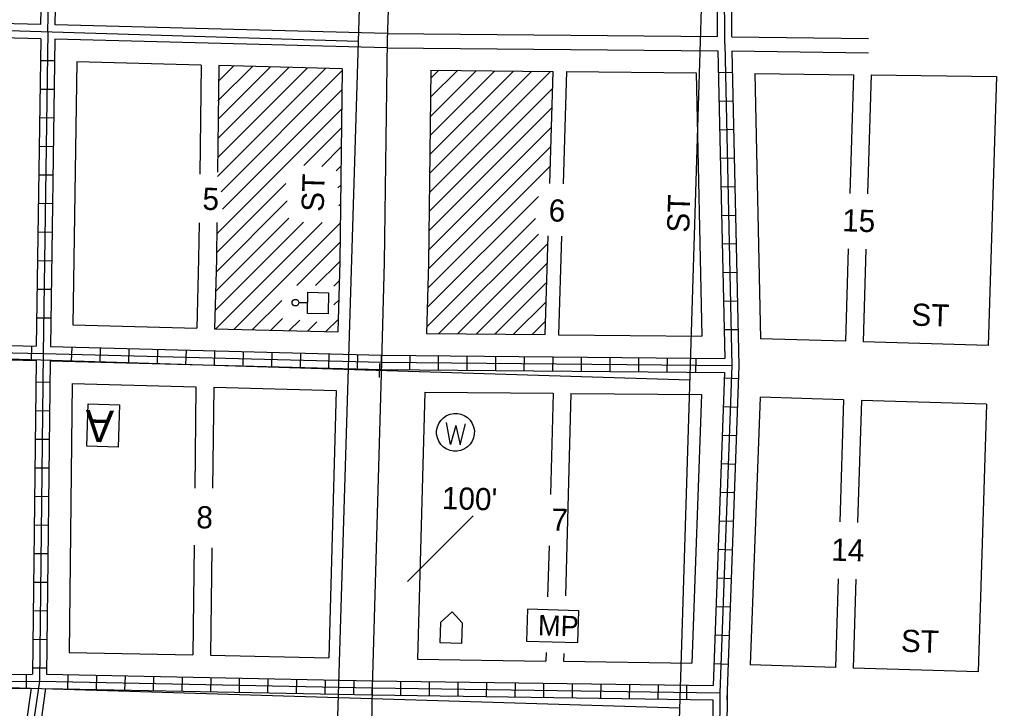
# Model space of a CAD drawing. Extents: x 1013076 to 2320954, y 15675363 to 16353278.
# Drawn here: x 1040882 to 1041983, y 15930321 to 15931098 of the extents above; entities that cross this region are included whole.
import ezdxf

# ---------------------------------------------------------------- set-up
doc = ezdxf.new("R2010")
doc.units = 0
for name, color, linetype in [('L10', 7, 'Continuous'), ('L14', 7, 'Continuous'), ('L17', 7, 'Continuous'), ('L18', 7, 'Continuous'), ('L20', 7, 'Continuous'), ('L23', 7, 'Continuous'), ('L5', 7, 'Continuous'), ('L9', 7, 'Continuous')]:
    doc.layers.add(name, color=color, linetype=linetype)

msp = doc.modelspace()

# ---------------------------------------------------------------- linework, layer by layer
at = {"layer": 'L10'}
for p, q in [((1041206.5, 15930778.2), (1041196.5, 15930778.4)), ((1041367.4, 15930618.7), (1041363.1, 15930643.3)), ((1041373.5, 15930640), (1041367.4, 15930618.7)), ((1041373.5, 15930640), (1041378.3, 15930618.4)), ((1041378.3, 15930618.4), (1041384.5, 15930642.1)), ((1041454.2, 15930432.9), (1041453.1, 15930397))]:
    msp.add_line(p, q, dxfattribs=at)
for points in [[(1041229.7, 15930765.8), (1041206.3, 15930766.3), (1041206.8, 15930790.2), (1041230.2, 15930789.7)], [(1040994.7, 15930663.5), (1040993.3, 15930615.7), (1040957.9, 15930616.8), (1040959.4, 15930664.5)], [(1041356.1, 15930394.9), (1041356.8, 15930418.3), (1041369.6, 15930429.9), (1041380.7, 15930417.6), (1041380, 15930394.2)]]:
    msp.add_lwpolyline(points, close=True, dxfattribs=at)
for points in [[(1041510.9, 15930395.3), (1041510.9, 15930395.3), (1041512, 15930431.1), (1041454.2, 15930432.9)], [(1041453.1, 15930397), (1041510.9, 15930395.3)]]:
    msp.add_lwpolyline(points, dxfattribs=at)
msp.add_circle((1041192.8, 15930778.5), 3.74, dxfattribs=at)
msp.add_ellipse((1041373.2, 15930632.4), major_axis=(10.1, -18.8), ratio=0.99935, dxfattribs=at)
at = {"layer": 'L14'}
for p, q in [((1041105.6, 15931006.2), (1041144.3, 15931044.8)), ((1041105.6, 15930963.7), (1041185.6, 15931043.7)), ((1041105.9, 15930985.2), (1041164.9, 15931044.2)), ((1041106.3, 15931028), (1041123.6, 15931045.3)), ((1041105, 15930920.7), (1041227, 15931042.7)), ((1041105.3, 15930942.2), (1041206.3, 15931043.2)), ((1041109, 15930903.4), (1041245.6, 15931040.1)), ((1041343.8, 15930902.6), (1041480.4, 15931039.2)), ((1041344.1, 15930924.1), (1041459.4, 15931039.4)), ((1041344.4, 15930945.6), (1041438.4, 15931039.6)), ((1041344.7, 15930967), (1041417.4, 15931039.8)), ((1041344.9, 15930988.5), (1041396.4, 15931040)), ((1041345.2, 15931010), (1041375.4, 15931040.2)), ((1041345.5, 15931031.5), (1041354.3, 15931040.4)), ((1041110.8, 15930884), (1041245.3, 15931018.6)), ((1041343.5, 15930881.1), (1041482.8, 15931020.3)), ((1041104.2, 15930856.2), (1041245, 15930997.1)), ((1041343.2, 15930859.6), (1041482.1, 15930998.4)), ((1041202.2, 15930933), (1041244.8, 15930975.6)), ((1041343, 15930838.1), (1041481.4, 15930976.5)), ((1041222.5, 15930932.1), (1041244.5, 15930954.1)), ((1041342.7, 15930816.6), (1041480.7, 15930954.6)), ((1041238.7, 15930927.1), (1041244.2, 15930932.6)), ((1041342, 15930794.7), (1041480.1, 15930932.8)), ((1041103.9, 15930834.7), (1041182.1, 15930913)), ((1041240.8, 15930908), (1041243.9, 15930911.1)), ((1041103.4, 15930813), (1041183.6, 15930893.2)), ((1041241.6, 15930887.5), (1041243.6, 15930889.6)), ((1041341.4, 15930772.9), (1041466.7, 15930898.1)), ((1041102.2, 15930769.4), (1041202, 15930869.1)), ((1041102.8, 15930791.2), (1041185.5, 15930873.9)), ((1041103.2, 15930749.2), (1041223.1, 15930869)), ((1041123.9, 15930748.6), (1041243.3, 15930868.1)), ((1041340.8, 15930751.1), (1041463.2, 15930873.5)), ((1041194.4, 15930797.9), (1041243.1, 15930846.6)), ((1041354.6, 15930743.7), (1041466.7, 15930855.8)), ((1041375.6, 15930743.5), (1041477.4, 15930845.2)), ((1041215.6, 15930797.9), (1041242.8, 15930825.1)), ((1041396.7, 15930743.3), (1041476.7, 15930823.3)), ((1041236.1, 15930797.2), (1041242.2, 15930803.3)), ((1041417.7, 15930743.1), (1041476.1, 15930801.5)), ((1041144.6, 15930748.1), (1041177.6, 15930781.1)), ((1041236.1, 15930776), (1041241.6, 15930781.5)), ((1041438.7, 15930742.9), (1041475.4, 15930779.6)), ((1041165.2, 15930747.5), (1041178.3, 15930760.6)), ((1041185.9, 15930747), (1041197.7, 15930758.8)), ((1041227.2, 15930745.9), (1041241, 15930759.7)), ((1041459.7, 15930742.7), (1041474.7, 15930757.7)), ((1041101.7, 15930749.2), (1041240.6, 15930745.6)), ((1041206.6, 15930746.5), (1041217.1, 15930757)), ((1041340.6, 15930743.8), (1041474.3, 15930742.6))]:
    msp.add_line(p, q, dxfattribs=at)
for points in [[(1041106.7, 15931045.7), (1041105.1, 15930925.6)], [(1041245.6, 15931042.2), (1041106.7, 15931045.7)], [(1041245.6, 15931042.2), (1041242.8, 15930824.9), (1041240.6, 15930745.6)], [(1041345.6, 15931040.4), (1041342.8, 15930822.9), (1041340.6, 15930743.8)], [(1041345.6, 15931040.4), (1041483.3, 15931039.2)], [(1041479.5, 15930912.7), (1041483.3, 15931039.2)], [(1041104.3, 15930868.9), (1041103.8, 15930827.7), (1041101.7, 15930749.2)], [(1041474.3, 15930742.6), (1041477.7, 15930854)]]:
    msp.add_lwpolyline(points, dxfattribs=at)
at = {"layer": 'L17'}
for p, q in [((1041644.3, 15931037.6), (1041650.9, 15930740.9)), ((1041710.3, 15931036.9), (1041717, 15930737.9))]:
    msp.add_line(p, q, dxfattribs=at)
for points in [[(1040906.1, 15931091.9), (1040541.9, 15931101.2), (1039807, 15931100.3), (1039573.3, 15931084), (1039281.6, 15931055.6), (1038099.9, 15930980)], [(1041296.3, 15931081.9), (1040922.1, 15931091.5)], [(1040905.8, 15931075.9), (1040549.8, 15931085)], [(1041296.1, 15931081.9), (1041668.5, 15931078.4)], [(1041684.5, 15931078.2), (1041838.4, 15931076.2)], [(1041295.9, 15931065.9), (1040921.8, 15931075.5)], [(1041296, 15931065.9), (1041668.7, 15931062.4)], [(1041684.7, 15931062.2), (1041838.4, 15931060.2)], [(1041086.7, 15931046.2), (1040946.5, 15931049.8)], [(1041086.7, 15931046.2), (1041085.1, 15930923.2)], [(1041498.3, 15931039), (1041644.3, 15931037.6)], [(1041710.3, 15931036.9), (1041821.7, 15931035.4)], [(1041841.7, 15931035.2), (1041982.7, 15931033.3)], [(1041084.3, 15930868.4), (1041083.8, 15930828.1), (1041081.7, 15930749.7)]]:
    msp.add_lwpolyline(points, dxfattribs=at)
at = {"layer": 'L18'}
for p, q in [((1040946.5, 15931049.8), (1040942.2, 15930753.4)), ((1041498.3, 15931039), (1041494.5, 15930912.3)), ((1041821.7, 15931035.4), (1041817.6, 15930901.7)), ((1041841.7, 15931035.2), (1041837.6, 15930901.1)), ((1041982.7, 15931033.3), (1041973.5, 15930730.1)), ((1041492.7, 15930853.5), (1041489.3, 15930742.4)), ((1041815.7, 15930839.3), (1041812.5, 15930735)), ((1041835.7, 15930838.7), (1041832.5, 15930734.4)), ((1040942.2, 15930753.4), (1041081.7, 15930749.7)), ((1041489.3, 15930742.4), (1041650.9, 15930740.9)), ((1041812.5, 15930735), (1041717, 15930737.9)), ((1041973.5, 15930730.1), (1041832.5, 15930734.4)), ((1040941.3, 15930687.4), (1040937.8, 15930384.2)), ((1040941.3, 15930687.4), (1041080.8, 15930683.7)), ((1041080.8, 15930683.7), (1041079.4, 15930569.4)), ((1041100.8, 15930683.2), (1041099.4, 15930569.4)), ((1041100.8, 15930683.2), (1041238.8, 15930679.6)), ((1041338.8, 15930677.8), (1041483.3, 15930676.5)), ((1041503.3, 15930676.3), (1041650.4, 15930674.9)), ((1041650.4, 15930674.9), (1041639.4, 15930372.3)), ((1041716.4, 15930671.9), (1041705.4, 15930370.3)), ((1041810.5, 15930669), (1041716.4, 15930671.9)), ((1041810.5, 15930669), (1041806.3, 15930531.3)), ((1041830.5, 15930668.4), (1041826.3, 15930530.7)), ((1041971.5, 15930664.1), (1041830.5, 15930668.4)), ((1041971.5, 15930664.1), (1041962.2, 15930362.4)), ((1041078.7, 15930505.1), (1041077.2, 15930381.4)), ((1041098.7, 15930502.3), (1041097.2, 15930381)), ((1041804.4, 15930467.3), (1041801.3, 15930367.4)), ((1041824.4, 15930466.7), (1041821.3, 15930366.7)), ((1040937.8, 15930384.2), (1041077.2, 15930381.4)), ((1041097.2, 15930381), (1041230.4, 15930378.3)), ((1041330.4, 15930376.6), (1041474.9, 15930374.6)), ((1041494.9, 15930374.3), (1041639.4, 15930372.3)), ((1041801.3, 15930367.4), (1041705.4, 15930370.3)), ((1041962.2, 15930362.4), (1041821.3, 15930366.7))]:
    msp.add_line(p, q, dxfattribs=at)
for points in [[(1041238.8, 15930679.6), (1041230.4, 15930378.3)], [(1041338.8, 15930677.8), (1041330.4, 15930376.6)], [(1041483.3, 15930676.5), (1041480.2, 15930562.1)], [(1041503.3, 15930676.3), (1041497, 15930448.2)], [(1041478.6, 15930504.4), (1041477, 15930446.9)], [(1041475.2, 15930384.3), (1041474.9, 15930374.6)], [(1041495.2, 15930383.2), (1041494.9, 15930374.3)]]:
    msp.add_lwpolyline(points, dxfattribs=at)
at = {"layer": 'L20'}
msp.add_lwpolyline([(1041316, 15931829.8), (1041306.6, 15931399.3), (1041296.1, 15931073.9), (1041292.8, 15930823.9), (1041289.7, 15930711.3), (1041279.5, 15930344.3), (1041274.8, 15930097.3), (1041273.9, 15929983.9)], dxfattribs=at)
at = {"layer": 'L23'}
msp.add_line((1041393, 15930538.3), (1041319.2, 15930464.4), dxfattribs=at)
at = {"layer": 'L5'}
for p, q in [((1041656.5, 15931325.9), (1041648.4, 15931061)), ((1041263.6, 15931072.8), (1040503.9, 15931096)), ((1040914, 15931083.7), (1040908.7, 15930721.3)), ((1040905.8, 15931075.9), (1040900.8, 15930729.5)), ((1040921.8, 15931075.5), (1040916.8, 15930729.1)), ((1041676.5, 15931070.3), (1041684.6, 15930707.6)), ((1041648.4, 15931061), (1041614.8, 15929961.6)), ((1041668.7, 15931062.4), (1041676.5, 15930715.7)), ((1041684.7, 15931062.2), (1041692.6, 15930707.8)), ((1040905.4, 15931051.6), (1040921.5, 15931051.3)), ((1041669.2, 15931038), (1041685.3, 15931038.3)), ((1040905, 15931019.3), (1040921.1, 15931019.1)), ((1041669.9, 15931005.7), (1041686, 15931006.1)), ((1040904.5, 15930987.1), (1040920.6, 15930986.9)), ((1041670.6, 15930973.5), (1041686.8, 15930973.9)), ((1040904, 15930954.9), (1040920.1, 15930954.7)), ((1041671.4, 15930941.3), (1041687.5, 15930941.7)), ((1040903.6, 15930922.7), (1040919.7, 15930922.5)), ((1041672.1, 15930909.1), (1041688.2, 15930909.5)), ((1040903.1, 15930890.5), (1040919.2, 15930890.3)), ((1041672.8, 15930876.9), (1041688.9, 15930877.3)), ((1040902.6, 15930858.3), (1040918.8, 15930858)), ((1041673.5, 15930844.7), (1041689.6, 15930845.1)), ((1040902.2, 15930826.1), (1040918.3, 15930825.8)), ((1041674.2, 15930812.5), (1041690.3, 15930812.8)), ((1040901.7, 15930793.9), (1040917.8, 15930793.6)), ((1041675, 15930780.3), (1041691.1, 15930780.6)), ((1040901.2, 15930761.6), (1040917.4, 15930761.4)), ((1041675.7, 15930748.1), (1041691.8, 15930748.4)), ((1040549.5, 15930737.7), (1040900.8, 15930729.5)), ((1041637.1, 15930691.2), (1040492.6, 15930726.2)), ((1040541.5, 15930729.8), (1040908.7, 15930721.3)), ((1040895.6, 15930713.5), (1040895.9, 15930729.6)), ((1040916.8, 15930729.1), (1041289.9, 15930719.3)), ((1040940.7, 15930712.4), (1040941.1, 15930728.5)), ((1040972.9, 15930711.5), (1040973.3, 15930727.6)), ((1041005.1, 15930710.7), (1041005.5, 15930726.8)), ((1041037.3, 15930709.8), (1041037.8, 15930725.9)), ((1041069.5, 15930709), (1041070, 15930725.1)), ((1041101.7, 15930708.1), (1041102.2, 15930724.2)), ((1040549.2, 15930721.7), (1040900.6, 15930713.5)), ((1040900.6, 15930713.5), (1040896.5, 15930359.8)), ((1040908.7, 15930721.3), (1040904.4, 15930351.8)), ((1040908.7, 15930721.3), (1041289.7, 15930711.3)), ((1040916.6, 15930713.1), (1040912.5, 15930359.7)), ((1040916.6, 15930713.1), (1041289.5, 15930703.3)), ((1041133.9, 15930707.3), (1041134.4, 15930723.4)), ((1041166.2, 15930706.5), (1041166.6, 15930722.6)), ((1041198.4, 15930705.6), (1041198.8, 15930721.7)), ((1041230.6, 15930704.8), (1041231, 15930720.9)), ((1041262.8, 15930703.9), (1041263.2, 15930720)), ((1041289.7, 15930703.2), (1041289.8, 15930719.3)), ((1041289.8, 15930719.3), (1041676.5, 15930715.7)), ((1041321.9, 15930702.9), (1041322, 15930719)), ((1041354.1, 15930702.6), (1041354.2, 15930718.7)), ((1041386.3, 15930702.3), (1041386.5, 15930718.4)), ((1041418.5, 15930702), (1041418.7, 15930718.1)), ((1041450.7, 15930701.7), (1041450.9, 15930717.8)), ((1041483, 15930701.4), (1041483.1, 15930717.5)), ((1041515.2, 15930701.1), (1041515.3, 15930717.2)), ((1041547.4, 15930700.8), (1041547.5, 15930716.9)), ((1041579.6, 15930700.5), (1041579.8, 15930716.6)), ((1041611.8, 15930700.2), (1041612, 15930716.4)), ((1041644, 15930699.9), (1041644.2, 15930716.1)), ((1041287.6, 15930709.9), (1041287.1, 15930694)), ((1041289.7, 15930711.3), (1041684.6, 15930707.6)), ((1041289.7, 15930703.3), (1041676.3, 15930699.7)), ((1041684.6, 15930707.6), (1041671.2, 15930338.9)), ((1041692.6, 15930707.3), (1041678.9, 15930330.8)), ((1041676.3, 15930699.7), (1041663.5, 15930347)), ((1041692.2, 15930692.7), (1041676.1, 15930693.3)), ((1040900.3, 15930689.2), (1040916.4, 15930689)), ((1041691, 15930660.5), (1041674.9, 15930661.1)), ((1040899.9, 15930656.9), (1040916, 15930656.7)), ((1041689.8, 15930628.3), (1041673.7, 15930628.9)), ((1040899.5, 15930624.7), (1040915.6, 15930624.5)), ((1040899.2, 15930592.5), (1040915.3, 15930592.3)), ((1041688.6, 15930596.2), (1041672.5, 15930596.7)), ((1040898.8, 15930560.3), (1040914.9, 15930560.1)), ((1041687.5, 15930564), (1041671.4, 15930564.5)), ((1040898.4, 15930528.1), (1040914.5, 15930527.9)), ((1041686.3, 15930531.8), (1041670.2, 15930532.3)), ((1040898, 15930495.9), (1040914.1, 15930495.7)), ((1041685.1, 15930499.6), (1041669, 15930500.2)), ((1040897.6, 15930463.6), (1040913.7, 15930463.5)), ((1041684, 15930467.4), (1041667.9, 15930468)), ((1040897.3, 15930431.4), (1040913.4, 15930431.2)), ((1041682.8, 15930435.2), (1041666.7, 15930435.8)), ((1040896.9, 15930399.2), (1040913, 15930399)), ((1041681.6, 15930403), (1041665.5, 15930403.6)), ((1040896.5, 15930367), (1040912.6, 15930366.8)), ((1041680.4, 15930370.8), (1041664.3, 15930371.4)), ((1041625.8, 15930321.4), (1040481.3, 15930356.4)), ((1040889.9, 15930343.8), (1040889.8, 15930359.9)), ((1040904.4, 15930351.8), (1041279.5, 15930344.3)), ((1040912.5, 15930359.7), (1041279.7, 15930352.3)), ((1040936.4, 15930343.1), (1040936.7, 15930359.2)), ((1040968.6, 15930342.5), (1040969, 15930358.6)), ((1041000.8, 15930341.8), (1041001.2, 15930357.9)), ((1041033.1, 15930341.2), (1041033.4, 15930357.3)), ((1041065.3, 15930340.5), (1041065.6, 15930356.6)), ((1041097.5, 15930339.9), (1041097.8, 15930356)), ((1041129.7, 15930339.2), (1041130, 15930355.3)), ((1041161.9, 15930338.6), (1041162.2, 15930354.7)), ((1041194.1, 15930337.9), (1041194.4, 15930354)), ((1041226.3, 15930337.3), (1041226.6, 15930353.4)), ((1041258.5, 15930336.6), (1041258.9, 15930352.7)), ((1041279.4, 15930336.2), (1041279.6, 15930352.3)), ((1041279.6, 15930352.3), (1041663.5, 15930347)), ((1041311.6, 15930335.8), (1041311.8, 15930351.9)), ((1041343.8, 15930335.3), (1041344.1, 15930351.4)), ((1041376.1, 15930334.9), (1041376.3, 15930351)), ((1041408.3, 15930334.4), (1041408.5, 15930350.5)), ((1041440.5, 15930334), (1041440.7, 15930350.1)), ((1040911.3, 15930343.7), (1041279.4, 15930336.3)), ((1041279.5, 15930344.3), (1041671.2, 15930338.9)), ((1041472.7, 15930333.6), (1041472.9, 15930349.7)), ((1041504.9, 15930333.1), (1041505.1, 15930349.2)), ((1041537.1, 15930332.7), (1041537.3, 15930348.8)), ((1041569.3, 15930332.2), (1041569.6, 15930348.3)), ((1041601.6, 15930331.8), (1041601.8, 15930347.9)), ((1041633.8, 15930331.3), (1041634, 15930347.4)), ((1041279.4, 15930336.3), (1041663.2, 15930331))]:
    msp.add_line(p, q, dxfattribs=at)
for points in [[(1040906.1, 15931091.9), (1040911.5, 15931354.8), (1040919.4, 15931389.7), (1040939.5, 15931428.6)], [(1040914, 15931083.7), (1040919.5, 15931353.8), (1040926.9, 15931387), (1040946, 15931423.6)], [(1040922.1, 15931091.5), (1040927.5, 15931352.8), (1040934.5, 15931384.2), (1040952.4, 15931418.6)], [(1041684.5, 15931078.2), (1041683.5, 15931269.4), (1041670.8, 15931309.7)], [(1041668.5, 15931078.4), (1041667.5, 15931266.9), (1041656.3, 15931302.4)], [(1041676.5, 15931070.3), (1041675.5, 15931268.1), (1041663.5, 15931306.1)], [(1041268.1, 15931220.4), (1041162.6, 15927770.9), (1041315.5, 15927081.1)], [(1040533.5, 15930730.1), (1040524.4, 15930411.1), (1040527.6, 15930387.8), (1040536.6, 15930370.6), (1040572.5, 15930349.2), (1040604.4, 15930343.1), (1040895.2, 15930343.8)], [(1040541.5, 15930729.8), (1040532.4, 15930411.6), (1040535.3, 15930390.3), (1040542.6, 15930376.3), (1040575.4, 15930356.8), (1040605.2, 15930351.1), (1040904.4, 15930351.8)], [(1040549.2, 15930721.7), (1040540.4, 15930412), (1040543.1, 15930392.7), (1040548.7, 15930382), (1040578.3, 15930364.4), (1040605.9, 15930359.1), (1040896.5, 15930359.8)], [(1040904.4, 15930351.8), (1040897.1, 15930301), (1040891.5, 15930011.4), (1040893.1, 15930002.7), (1040905.7, 15929985.5), (1040918.5, 15929978.8), (1040935.2, 15929975.4), (1041273.8, 15929975.9)], [(1040895.2, 15930343.8), (1040889.1, 15930301.6), (1040883.5, 15930010.8), (1040885.5, 15929999.4), (1040900.4, 15929979.3), (1040915.8, 15929971.2), (1040934.3, 15929967.3), (1041265.7, 15929967.8)], [(1040911.3, 15930343.7), (1040905.1, 15930300.3), (1040899.5, 15930012.1), (1040900.6, 15930005.9), (1040911.1, 15929991.8), (1040921.3, 15929986.4), (1040936, 15929983.4), (1041273.8, 15929983.9)], [(1041671.2, 15930338.9), (1041668.8, 15930033.4), (1041667, 15930015.9), (1041650.4, 15929992.8), (1041631, 15929975.7), (1041607, 15929969.8), (1041273.8, 15929975.9)], [(1041679.2, 15930338.8), (1041676.8, 15930032.9), (1041674.7, 15930013), (1041656.4, 15929987.3), (1041634.8, 15929968.4), (1041607.9, 15929961.8), (1041281.7, 15929967.7)], [(1041663.2, 15930331), (1041660.8, 15930033.8), (1041659.2, 15930018.8), (1041644.5, 15929998.2), (1041627.2, 15929983), (1041606.1, 15929977.8), (1041274, 15929983.9)]]:
    msp.add_lwpolyline(points, dxfattribs=at)

# ---------------------------------------------------------------- texts
at = {"layer": 'L10'}
for s, height, rotation, p in [('A', 35.9, 178.249, (1040988.6, 15930656.7)), ('MP', 22.91, 358.249, (1041465.8, 15930403.6))]:
    msp.add_text(s, height=height, rotation=rotation, dxfattribs=at).set_placement(p)
at = {"layer": 'L18'}
msp.add_text("100'", height=25, rotation=358.249, dxfattribs=at).set_placement((1041357.6, 15930546))
at = {"layer": 'L23'}
for s, p in [('5', (1041087.8, 15930883.3)), ('6', (1041477.9, 15930870.2)), ('15', (1041808.6, 15930859)), ('8', (1041080.9, 15930524.4)), ('7', (1041481, 15930521.6)), ('14', (1041796.3, 15930487.8))]:
    msp.add_text(s, height=25, rotation=358.249, dxfattribs=at).set_placement(p)
at = {"layer": 'L9'}
for rotation, p in [(88.2489, (1041224.6, 15930880.7)), (88.2489, (1041636.5, 15930857.2)), (358.2444, (1041886.6, 15930752.7)), (358.2444, (1041874.8, 15930385.1))]:
    msp.add_text('ST', height=25, rotation=rotation, dxfattribs=at).set_placement(p)

doc.saveas('drawing.dxf')
